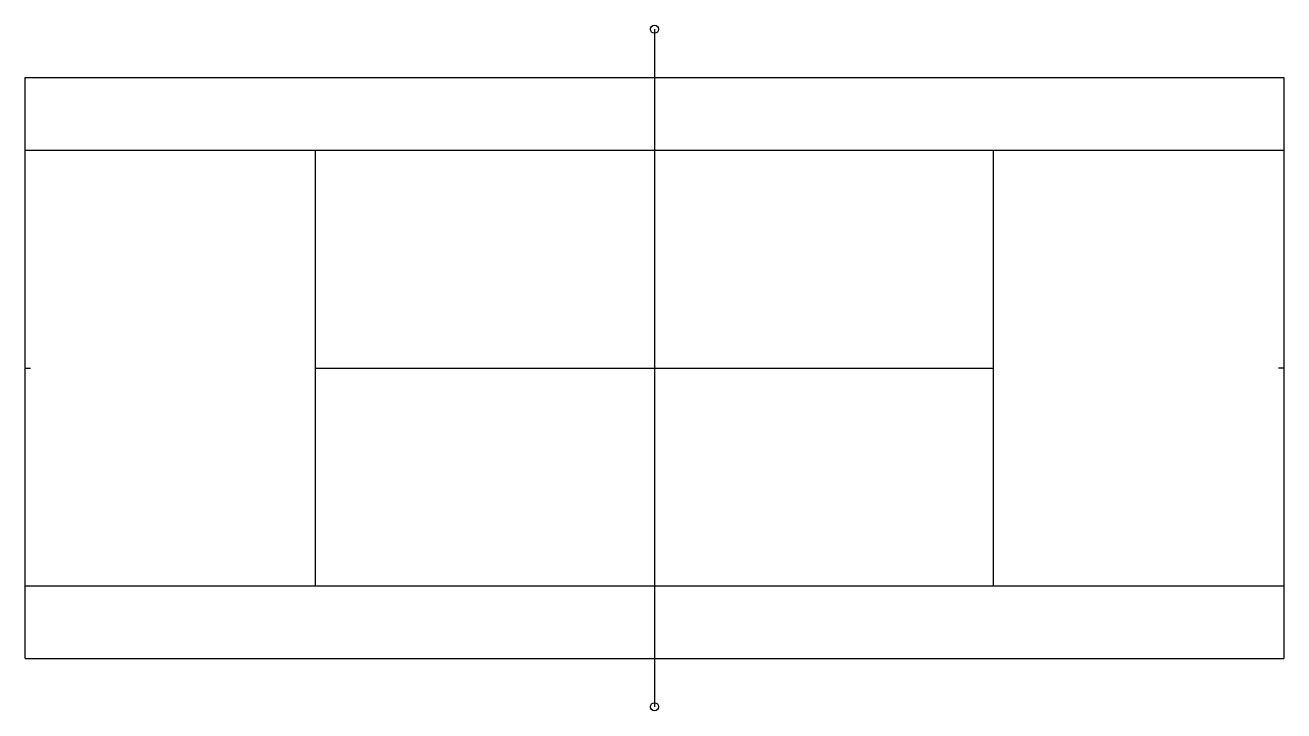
# Model space of a CAD drawing. Header units: millimetres. Extents: x 821.6 to 845, y 1172.2 to 1185.
import ezdxf

# ---------------------------------------------------------------- set-up
doc = ezdxf.new("R2010")
doc.units = ezdxf.units.MM
doc.header["$LTSCALE"] = 10
doc.layers.add('Campos_e_Quadras', color=3, linetype='Continuous')

msp = doc.modelspace()

# ---------------------------------------------------------------- linework, layer by layer
at = {"layer": 'Campos_e_Quadras'}
for p, q in [((833.322, 1184.888), (833.322, 1172.288)), ((821.622, 1183.988), (845.022, 1183.988)), ((821.622, 1173.188), (821.622, 1183.988)), ((845.022, 1183.988), (845.022, 1173.188)), ((821.622, 1182.638), (845.022, 1182.638)), ((827.022, 1174.538), (827.022, 1182.638)), ((839.622, 1174.538), (839.622, 1182.638)), ((821.622, 1178.588), (821.622, 1178.588)), ((821.622, 1178.588), (821.722, 1178.588)), ((827.022, 1178.588), (839.622, 1178.588)), ((845.022, 1178.588), (844.922, 1178.588)), ((821.622, 1174.538), (845.022, 1174.538)), ((821.622, 1173.188), (845.022, 1173.188))]:
    msp.add_line(p, q, dxfattribs=at)
for centre in [(833.322, 1184.888), (833.322, 1172.288)]:
    msp.add_circle(centre, 0.075, dxfattribs=at)

doc.saveas('drawing.dxf')
